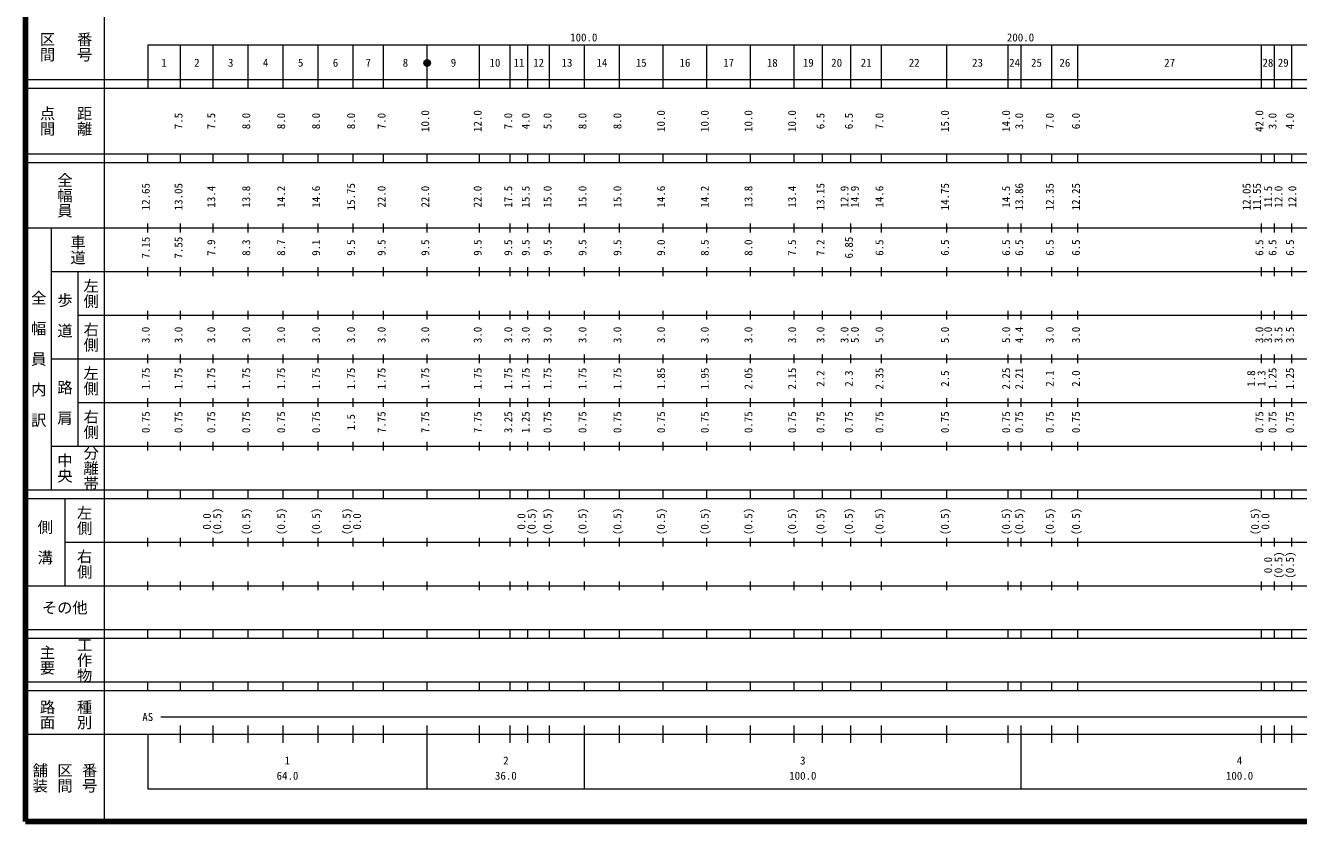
# Model space of a CAD drawing. Units: millimetres on the paper, enlarged 1000 times. Extents: x 40000 to 680000, y 20000 to 380000.
# Drawn here: x 40000 to 331509, y 20000 to 202409 of the extents above; entities that cross this region are included whole.
import ezdxf
from ezdxf.enums import TextEntityAlignment as Align

# ---------------------------------------------------------------- set-up
doc = ezdxf.new("R2010")
doc.units = ezdxf.units.MM
doc.header["$LTSCALE"] = 1000
doc.header["$PDMODE"] = 32
doc.header["$PDSIZE"] = 500
doc.layers.add('M-TTL', color=2, linetype='Continuous', lineweight=140)
doc.layers.add('M-TTL-BAND', color=7, linetype='Continuous', lineweight=13)
doc.styles.add('@ＭＳ ゴシック', font='')
doc.styles.add('ＭＳ ゴシック', font='')
doc.styles.get('@ＭＳ ゴシック').set_extended_font_data('@MS Gothic')
doc.styles.get('ＭＳ ゴシック').set_extended_font_data('MS Gothic')

msp = doc.modelspace()

# ---------------------------------------------------------------- linework, layer by layer
at = {"layer": 'M-TTL'}
for p, q in [((40000, 380000), (40000, 20000)), ((40000, 20000), (680000, 20000))]:
    msp.add_line(p, q, dxfattribs=at)
at = {"layer": 'M-TTL-BAND'}
for p, q in [((58000, 370000), (58000, 20000)), ((68000, 198000), (579000, 198000)), ((68000, 198000), (68000, 188000)), ((75500, 188000), (75500, 198000)), ((83000, 188000), (83000, 198000)), ((91000, 188000), (91000, 198000)), ((99000, 188000), (99000, 198000)), ((107000, 188000), (107000, 198000)), ((115000, 188000), (115000, 198000)), ((122000, 188000), (122000, 198000)), ((132000, 188000), (132000, 198000)), ((144000, 188000), (144000, 198000)), ((151000, 188000), (151000, 198000)), ((155000, 188000), (155000, 198000)), ((160000, 188000), (160000, 198000)), ((168000, 188000), (168000, 198000)), ((176000, 188000), (176000, 198000)), ((186000, 188000), (186000, 198000)), ((196000, 188000), (196000, 198000)), ((206000, 188000), (206000, 198000)), ((216000, 188000), (216000, 198000)), ((222500, 188000), (222500, 198000)), ((229000, 188000), (229000, 198000)), ((236000, 188000), (236000, 198000)), ((251000, 188000), (251000, 198000)), ((265000, 188000), (265000, 198000)), ((268000, 188000), (268000, 198000)), ((275000, 188000), (275000, 198000)), ((281000, 188000), (281000, 198000)), ((323000, 188000), (323000, 198000)), ((326000, 188000), (326000, 198000)), ((330000, 188000), (330000, 198000)), ((40000, 190000), (579000, 190000)), ((40000, 188000), (579000, 188000)), ((40000, 173000), (579000, 173000)), ((68000, 171000), (68000, 173000)), ((75500, 171000), (75500, 173000)), ((83000, 171000), (83000, 173000)), ((91000, 171000), (91000, 173000)), ((99000, 171000), (99000, 173000)), ((107000, 171000), (107000, 173000)), ((115000, 171000), (115000, 173000)), ((122000, 171000), (122000, 173000)), ((132000, 171000), (132000, 173000)), ((144000, 171000), (144000, 173000)), ((151000, 171000), (151000, 173000)), ((155000, 171000), (155000, 173000)), ((160000, 171000), (160000, 173000)), ((168000, 171000), (168000, 173000)), ((176000, 171000), (176000, 173000)), ((186000, 171000), (186000, 173000)), ((196000, 171000), (196000, 173000)), ((206000, 171000), (206000, 173000)), ((216000, 171000), (216000, 173000)), ((222500, 171000), (222500, 173000)), ((229000, 171000), (229000, 173000)), ((236000, 171000), (236000, 173000)), ((251000, 171000), (251000, 173000)), ((265000, 171000), (265000, 173000)), ((268000, 171000), (268000, 173000)), ((275000, 171000), (275000, 173000)), ((281000, 171000), (281000, 173000)), ((323000, 171000), (323000, 173000)), ((326000, 171000), (326000, 173000)), ((330000, 171000), (330000, 173000)), ((40000, 171000), (579000, 171000)), ((40000, 156000), (579000, 156000)), ((46000, 96000), (46000, 156000)), ((68000, 155000), (68000, 157000)), ((75500, 155000), (75500, 157000)), ((83000, 155000), (83000, 157000)), ((91000, 155000), (91000, 157000)), ((99000, 155000), (99000, 157000)), ((107000, 155000), (107000, 157000)), ((115000, 155000), (115000, 157000)), ((122000, 155000), (122000, 157000)), ((132000, 155000), (132000, 157000)), ((144000, 155000), (144000, 157000)), ((151000, 155000), (151000, 157000)), ((155000, 155000), (155000, 157000)), ((160000, 155000), (160000, 157000)), ((168000, 155000), (168000, 157000)), ((176000, 155000), (176000, 157000)), ((186000, 155000), (186000, 157000)), ((196000, 155000), (196000, 157000)), ((206000, 155000), (206000, 157000)), ((216000, 155000), (216000, 157000)), ((222500, 155000), (222500, 157000)), ((229000, 155000), (229000, 157000)), ((236000, 155000), (236000, 157000)), ((251000, 155000), (251000, 157000)), ((265000, 155000), (265000, 157000)), ((268000, 155000), (268000, 157000)), ((275000, 155000), (275000, 157000)), ((281000, 155000), (281000, 157000)), ((323000, 155000), (323000, 157000)), ((326000, 155000), (326000, 157000)), ((330000, 155000), (330000, 157000)), ((46000, 146000), (579000, 146000)), ((52000, 146000), (52000, 106000)), ((68000, 145000), (68000, 147000)), ((75500, 145000), (75500, 147000)), ((83000, 145000), (83000, 147000)), ((91000, 145000), (91000, 147000)), ((99000, 145000), (99000, 147000)), ((107000, 145000), (107000, 147000)), ((115000, 145000), (115000, 147000)), ((122000, 145000), (122000, 147000)), ((132000, 145000), (132000, 147000)), ((144000, 145000), (144000, 147000)), ((151000, 145000), (151000, 147000)), ((155000, 145000), (155000, 147000)), ((160000, 145000), (160000, 147000)), ((168000, 145000), (168000, 147000)), ((176000, 145000), (176000, 147000)), ((186000, 145000), (186000, 147000)), ((196000, 145000), (196000, 147000)), ((206000, 145000), (206000, 147000)), ((216000, 145000), (216000, 147000)), ((222500, 145000), (222500, 147000)), ((229000, 145000), (229000, 147000)), ((236000, 145000), (236000, 147000)), ((251000, 145000), (251000, 147000)), ((265000, 145000), (265000, 147000)), ((268000, 145000), (268000, 147000)), ((275000, 145000), (275000, 147000)), ((281000, 145000), (281000, 147000)), ((323000, 145000), (323000, 147000)), ((326000, 145000), (326000, 147000)), ((330000, 145000), (330000, 147000)), ((52000, 136000), (579000, 136000)), ((68000, 135000), (68000, 137000)), ((75500, 135000), (75500, 137000)), ((83000, 135000), (83000, 137000)), ((91000, 135000), (91000, 137000)), ((99000, 135000), (99000, 137000)), ((107000, 135000), (107000, 137000)), ((115000, 135000), (115000, 137000)), ((122000, 135000), (122000, 137000)), ((132000, 135000), (132000, 137000)), ((144000, 135000), (144000, 137000)), ((151000, 135000), (151000, 137000)), ((155000, 135000), (155000, 137000)), ((160000, 135000), (160000, 137000)), ((168000, 135000), (168000, 137000)), ((176000, 135000), (176000, 137000)), ((186000, 135000), (186000, 137000)), ((196000, 135000), (196000, 137000)), ((206000, 135000), (206000, 137000)), ((216000, 135000), (216000, 137000)), ((222500, 135000), (222500, 137000)), ((229000, 135000), (229000, 137000)), ((236000, 135000), (236000, 137000)), ((251000, 135000), (251000, 137000)), ((265000, 135000), (265000, 137000)), ((268000, 135000), (268000, 137000)), ((275000, 135000), (275000, 137000)), ((281000, 135000), (281000, 137000)), ((323000, 135000), (323000, 137000)), ((326000, 135000), (326000, 137000)), ((330000, 135000), (330000, 137000)), ((46000, 126000), (579000, 126000)), ((68000, 125000), (68000, 127000)), ((75500, 125000), (75500, 127000)), ((83000, 125000), (83000, 127000)), ((91000, 125000), (91000, 127000)), ((99000, 125000), (99000, 127000)), ((107000, 125000), (107000, 127000)), ((115000, 125000), (115000, 127000)), ((122000, 125000), (122000, 127000)), ((132000, 125000), (132000, 127000)), ((144000, 125000), (144000, 127000)), ((151000, 125000), (151000, 127000)), ((155000, 125000), (155000, 127000)), ((160000, 125000), (160000, 127000)), ((168000, 125000), (168000, 127000)), ((176000, 125000), (176000, 127000)), ((186000, 125000), (186000, 127000)), ((196000, 125000), (196000, 127000)), ((206000, 125000), (206000, 127000)), ((216000, 125000), (216000, 127000)), ((222500, 125000), (222500, 127000)), ((229000, 125000), (229000, 127000)), ((236000, 125000), (236000, 127000)), ((251000, 125000), (251000, 127000)), ((265000, 125000), (265000, 127000)), ((268000, 125000), (268000, 127000)), ((275000, 125000), (275000, 127000)), ((281000, 125000), (281000, 127000)), ((323000, 125000), (323000, 127000)), ((326000, 125000), (326000, 127000)), ((330000, 125000), (330000, 127000)), ((68000, 115000), (68000, 117000)), ((75500, 115000), (75500, 117000)), ((83000, 115000), (83000, 117000)), ((91000, 115000), (91000, 117000)), ((99000, 115000), (99000, 117000)), ((107000, 115000), (107000, 117000)), ((115000, 115000), (115000, 117000)), ((122000, 115000), (122000, 117000)), ((132000, 115000), (132000, 117000)), ((144000, 115000), (144000, 117000)), ((151000, 115000), (151000, 117000)), ((155000, 115000), (155000, 117000)), ((160000, 115000), (160000, 117000)), ((168000, 115000), (168000, 117000)), ((176000, 115000), (176000, 117000)), ((186000, 115000), (186000, 117000)), ((196000, 115000), (196000, 117000)), ((206000, 115000), (206000, 117000)), ((216000, 115000), (216000, 117000)), ((222500, 115000), (222500, 117000)), ((229000, 115000), (229000, 117000)), ((236000, 115000), (236000, 117000)), ((251000, 115000), (251000, 117000)), ((265000, 115000), (265000, 117000)), ((268000, 115000), (268000, 117000)), ((275000, 115000), (275000, 117000)), ((281000, 115000), (281000, 117000)), ((323000, 115000), (323000, 117000)), ((326000, 115000), (326000, 117000)), ((330000, 115000), (330000, 117000)), ((52000, 116000), (579000, 116000)), ((46000, 106000), (579000, 106000)), ((68000, 105000), (68000, 107000)), ((75500, 105000), (75500, 107000)), ((83000, 105000), (83000, 107000)), ((91000, 105000), (91000, 107000)), ((99000, 105000), (99000, 107000)), ((107000, 105000), (107000, 107000)), ((115000, 105000), (115000, 107000)), ((122000, 105000), (122000, 107000)), ((132000, 105000), (132000, 107000)), ((144000, 105000), (144000, 107000)), ((151000, 105000), (151000, 107000)), ((155000, 105000), (155000, 107000)), ((160000, 105000), (160000, 107000)), ((168000, 105000), (168000, 107000)), ((176000, 105000), (176000, 107000)), ((186000, 105000), (186000, 107000)), ((196000, 105000), (196000, 107000)), ((206000, 105000), (206000, 107000)), ((216000, 105000), (216000, 107000)), ((222500, 105000), (222500, 107000)), ((229000, 105000), (229000, 107000)), ((236000, 105000), (236000, 107000)), ((251000, 105000), (251000, 107000)), ((265000, 105000), (265000, 107000)), ((268000, 105000), (268000, 107000)), ((275000, 105000), (275000, 107000)), ((281000, 105000), (281000, 107000)), ((323000, 105000), (323000, 107000)), ((326000, 105000), (326000, 107000)), ((330000, 105000), (330000, 107000)), ((40000, 96000), (579000, 96000)), ((40000, 94000), (579000, 94000)), ((49000, 94000), (49000, 74000)), ((68000, 94000), (68000, 96000)), ((75500, 94000), (75500, 96000)), ((83000, 94000), (83000, 96000)), ((91000, 94000), (91000, 96000)), ((99000, 94000), (99000, 96000)), ((107000, 94000), (107000, 96000)), ((115000, 94000), (115000, 96000)), ((122000, 94000), (122000, 96000)), ((132000, 94000), (132000, 96000)), ((144000, 94000), (144000, 96000)), ((151000, 94000), (151000, 96000)), ((155000, 94000), (155000, 96000)), ((160000, 94000), (160000, 96000)), ((168000, 94000), (168000, 96000)), ((176000, 94000), (176000, 96000)), ((186000, 94000), (186000, 96000)), ((196000, 94000), (196000, 96000)), ((206000, 94000), (206000, 96000)), ((216000, 94000), (216000, 96000)), ((222500, 94000), (222500, 96000)), ((229000, 94000), (229000, 96000)), ((236000, 94000), (236000, 96000)), ((251000, 94000), (251000, 96000)), ((265000, 94000), (265000, 96000)), ((268000, 94000), (268000, 96000)), ((275000, 94000), (275000, 96000)), ((281000, 94000), (281000, 96000)), ((323000, 94000), (323000, 96000)), ((326000, 94000), (326000, 96000)), ((330000, 94000), (330000, 96000)), ((68000, 83000), (68000, 85000)), ((75500, 83000), (75500, 85000)), ((83000, 83000), (83000, 85000)), ((91000, 83000), (91000, 85000)), ((99000, 83000), (99000, 85000)), ((107000, 83000), (107000, 85000)), ((115000, 83000), (115000, 85000)), ((122000, 83000), (122000, 85000)), ((132000, 83000), (132000, 85000)), ((144000, 83000), (144000, 85000)), ((151000, 83000), (151000, 85000)), ((155000, 83000), (155000, 85000)), ((160000, 83000), (160000, 85000)), ((168000, 83000), (168000, 85000)), ((176000, 83000), (176000, 85000)), ((186000, 83000), (186000, 85000)), ((196000, 83000), (196000, 85000)), ((206000, 83000), (206000, 85000)), ((216000, 83000), (216000, 85000)), ((222500, 83000), (222500, 85000)), ((229000, 83000), (229000, 85000)), ((236000, 83000), (236000, 85000)), ((251000, 83000), (251000, 85000)), ((265000, 83000), (265000, 85000)), ((268000, 83000), (268000, 85000)), ((275000, 83000), (275000, 85000)), ((281000, 83000), (281000, 85000)), ((323000, 83000), (323000, 85000)), ((326000, 83000), (326000, 85000)), ((330000, 83000), (330000, 85000)), ((49000, 84000), (579000, 84000)), ((40000, 74000), (579000, 74000)), ((68000, 73000), (68000, 75000)), ((75500, 73000), (75500, 75000)), ((83000, 73000), (83000, 75000)), ((91000, 73000), (91000, 75000)), ((99000, 73000), (99000, 75000)), ((107000, 73000), (107000, 75000)), ((115000, 73000), (115000, 75000)), ((122000, 73000), (122000, 75000)), ((132000, 73000), (132000, 75000)), ((144000, 73000), (144000, 75000)), ((151000, 73000), (151000, 75000)), ((155000, 73000), (155000, 75000)), ((160000, 73000), (160000, 75000)), ((168000, 73000), (168000, 75000)), ((176000, 73000), (176000, 75000)), ((186000, 73000), (186000, 75000)), ((196000, 73000), (196000, 75000)), ((206000, 73000), (206000, 75000)), ((216000, 73000), (216000, 75000)), ((222500, 73000), (222500, 75000)), ((229000, 73000), (229000, 75000)), ((236000, 73000), (236000, 75000)), ((251000, 73000), (251000, 75000)), ((265000, 73000), (265000, 75000)), ((268000, 73000), (268000, 75000)), ((275000, 73000), (275000, 75000)), ((281000, 73000), (281000, 75000)), ((323000, 73000), (323000, 75000)), ((326000, 73000), (326000, 75000)), ((330000, 73000), (330000, 75000)), ((40000, 64000), (579000, 64000)), ((40000, 62000), (579000, 62000)), ((68000, 62000), (68000, 64000)), ((75500, 62000), (75500, 64000)), ((83000, 62000), (83000, 64000)), ((91000, 62000), (91000, 64000)), ((99000, 62000), (99000, 64000)), ((107000, 62000), (107000, 64000)), ((115000, 62000), (115000, 64000)), ((122000, 62000), (122000, 64000)), ((132000, 62000), (132000, 64000)), ((144000, 62000), (144000, 64000)), ((151000, 62000), (151000, 64000)), ((155000, 62000), (155000, 64000)), ((160000, 62000), (160000, 64000)), ((168000, 62000), (168000, 64000)), ((176000, 62000), (176000, 64000)), ((186000, 62000), (186000, 64000)), ((196000, 62000), (196000, 64000)), ((206000, 62000), (206000, 64000)), ((216000, 62000), (216000, 64000)), ((222500, 62000), (222500, 64000)), ((229000, 62000), (229000, 64000)), ((236000, 62000), (236000, 64000)), ((251000, 62000), (251000, 64000)), ((265000, 62000), (265000, 64000)), ((268000, 62000), (268000, 64000)), ((275000, 62000), (275000, 64000)), ((281000, 62000), (281000, 64000)), ((323000, 62000), (323000, 64000)), ((326000, 62000), (326000, 64000)), ((330000, 62000), (330000, 64000)), ((40000, 52000), (579000, 52000)), ((40000, 50000), (579000, 50000)), ((68000, 50000), (68000, 52000)), ((75500, 50000), (75500, 52000)), ((83000, 50000), (83000, 52000)), ((91000, 50000), (91000, 52000)), ((99000, 50000), (99000, 52000)), ((107000, 50000), (107000, 52000)), ((115000, 50000), (115000, 52000)), ((122000, 50000), (122000, 52000)), ((132000, 50000), (132000, 52000)), ((144000, 50000), (144000, 52000)), ((151000, 50000), (151000, 52000)), ((155000, 50000), (155000, 52000)), ((160000, 50000), (160000, 52000)), ((168000, 50000), (168000, 52000)), ((176000, 50000), (176000, 52000)), ((186000, 50000), (186000, 52000)), ((196000, 50000), (196000, 52000)), ((206000, 50000), (206000, 52000)), ((216000, 50000), (216000, 52000)), ((222500, 50000), (222500, 52000)), ((229000, 50000), (229000, 52000)), ((236000, 50000), (236000, 52000)), ((251000, 50000), (251000, 52000)), ((265000, 50000), (265000, 52000)), ((268000, 50000), (268000, 52000)), ((275000, 50000), (275000, 52000)), ((281000, 50000), (281000, 52000)), ((323000, 50000), (323000, 52000)), ((326000, 50000), (326000, 52000)), ((330000, 50000), (330000, 52000)), ((71000, 44000), (565000, 44000)), ((75500, 38000), (75500, 42000)), ((83000, 38000), (83000, 42000)), ((91000, 38000), (91000, 42000)), ((99000, 38000), (99000, 42000)), ((107000, 38000), (107000, 42000)), ((115000, 38000), (115000, 42000)), ((122000, 38000), (122000, 42000)), ((132000, 27500), (132000, 42000)), ((144000, 38000), (144000, 42000)), ((151000, 38000), (151000, 42000)), ((155000, 38000), (155000, 42000)), ((160000, 38000), (160000, 42000)), ((168000, 27500), (168000, 42000)), ((176000, 38000), (176000, 42000)), ((186000, 38000), (186000, 42000)), ((196000, 38000), (196000, 42000)), ((206000, 38000), (206000, 42000)), ((216000, 38000), (216000, 42000)), ((222500, 38000), (222500, 42000)), ((229000, 38000), (229000, 42000)), ((236000, 38000), (236000, 42000)), ((251000, 38000), (251000, 42000)), ((265000, 38000), (265000, 42000)), ((268000, 27500), (268000, 42000)), ((275000, 38000), (275000, 42000)), ((281000, 38000), (281000, 42000)), ((323000, 38000), (323000, 42000)), ((326000, 38000), (326000, 42000)), ((330000, 38000), (330000, 42000)), ((40000, 40000), (579000, 40000)), ((68000, 40000), (68000, 27500)), ((68000, 27500), (579000, 27500))]:
    msp.add_line(p, q, dxfattribs=at)
for radius in [750, 600, 450, 300, 150, 20]:
    msp.add_circle((132000, 193802), radius, dxfattribs=at)
msp.add_point((132000, 193802), dxfattribs=at)

# ---------------------------------------------------------------- texts
at = {"layer": 'M-TTL-BAND', "style": '@ＭＳ ゴシック'}
for s, p in [('区間', (45000, 197500)), ('番号', (53500, 197500)), ('点間', (45000, 180500)), ('距離', (53500, 180500)), ('全幅員', (49000, 163500)), ('車道', (52000, 151000)), ('左側', (55000, 141000)), ('全\u3000幅\u3000員\u3000内\u3000訳', (43000, 126000)), ('歩\u3000道', (49000, 136000)), ('右側', (55000, 131000)), ('左側', (55000, 121000)), ('路\u3000肩', (49000, 116000)), ('右側', (55000, 111000)), ('分離帯', (55000, 101000)), ('中央', (49000, 101000)), ('左側', (53500, 89000)), ('側\u3000溝', (44500, 84000)), ('右側', (53500, 79000)), ('工作物', (53500, 57000)), ('主要', (45000, 57000)), ('路面', (45000, 44500)), ('種別', (53500, 44500)), ('舗装', (43333, 30000)), ('区間', (49000, 30000)), ('番号', (54667, 30000))]:
    msp.add_text(s, height=2566, rotation=270, dxfattribs=at).set_placement(p, align=Align.MIDDLE_CENTER)
at = {"layer": 'M-TTL-BAND', "style": 'ＭＳ ゴシック'}
for s, p in [('100.0', (167844, 198195)), ('200.0', (267844, 198195)), ('1', (71750, 192405)), ('2', (79250, 192405)), ('3', (87000, 192405)), ('4', (95000, 192405)), ('5', (103000, 192405)), ('6', (111000, 192405)), ('7', (118500, 192405)), ('8', (127000, 192405)), ('9', (138000, 192405)), ('10', (147500, 192405)), ('11', (153000, 192405)), ('12', (157500, 192405)), ('13', (164000, 192405)), ('14', (172000, 192405)), ('15', (181000, 192405)), ('16', (191000, 192405)), ('17', (201000, 192405)), ('18', (211000, 192405)), ('19', (219250, 192405)), ('20', (225750, 192405)), ('21', (232500, 192405)), ('22', (243500, 192405)), ('23', (258000, 192405)), ('24', (266500, 192405)), ('25', (271500, 192405)), ('26', (278000, 192405)), ('27', (302000, 192405)), ('28', (324500, 192405)), ('29', (328000, 192405)), ('AS', (68000, 42500)), ('1', (100000, 32523)), ('2', (150000, 32523)), ('3', (218000, 32523)), ('4', (318000, 32523)), ('64.0', (100000, 29033)), ('36.0', (150000, 29033)), ('100.0', (218000, 29033)), ('100.0', (318000, 29033))]:
    msp.add_text(s, height=1833, dxfattribs=at).set_placement(p, align=Align.BOTTOM_CENTER)
for s, p in [('7.5', (76500, 180500)), ('7.5', (84000, 180500)), ('8.0', (92000, 180500)), ('8.0', (100000, 180500)), ('8.0', (108000, 180500)), ('8.0', (116000, 180500)), ('7.0', (123000, 180500)), ('10.0', (133000, 180500)), ('12.0', (145000, 180500)), ('7.0', (152000, 180500)), ('4.0', (156000, 180500)), ('5.0', (161000, 180500)), ('8.0', (169000, 180500)), ('8.0', (177000, 180500)), ('10.0', (187000, 180500)), ('10.0', (197000, 180500)), ('10.0', (207000, 180500)), ('10.0', (217000, 180500)), ('6.5', (223500, 180500)), ('6.5', (230000, 180500)), ('7.0', (237000, 180500)), ('15.0', (252000, 180500)), ('14.0', (266000, 180500)), ('3.0', (269000, 180500)), ('7.0', (276000, 180500)), ('6.0', (282000, 180500)), ('42.0', (324000, 180500)), ('3.0', (327000, 180500)), ('4.0', (331000, 180500)), ('13.86', (269000, 163174)), ('12.65', (69000, 163174)), ('13.05', (76500, 163174)), ('13.4', (84000, 163174)), ('13.8', (92000, 163174)), ('14.2', (100000, 163174)), ('14.6', (108000, 163174)), ('15.75', (116000, 163174)), ('22.0', (123000, 163174)), ('22.0', (133000, 163174)), ('22.0', (145000, 163174)), ('17.5', (152000, 163174)), ('15.5', (156000, 163174)), ('15.0', (161000, 163174)), ('15.0', (169000, 163174)), ('15.0', (177000, 163174)), ('14.6', (187000, 163174)), ('14.2', (197000, 163174)), ('13.8', (207000, 163174)), ('13.4', (217000, 163174)), ('13.15', (223500, 163174)), ('12.9', (229000, 163174)), ('14.9', (231370, 163174)), ('14.6', (237000, 163174)), ('14.75', (252000, 163174)), ('14.5', (266000, 163174)), ('12.35', (276000, 163174)), ('12.25', (282000, 163174)), ('12.05', (321069, 163174)), ('11.55', (323439, 163174)), ('11.5', (326000, 163174)), ('12.0', (328370, 163174)), ('12.0', (331533, 163174)), ('7.15', (69000, 151500)), ('7.55', (76500, 151500)), ('7.9', (84000, 151500)), ('8.3', (92000, 151500)), ('8.7', (100000, 151500)), ('9.1', (108000, 151500)), ('9.5', (116000, 151500)), ('9.5', (123000, 151500)), ('9.5', (133000, 151500)), ('9.5', (145000, 151500)), ('9.5', (152000, 151500)), ('9.5', (156000, 151500)), ('9.5', (161000, 151500)), ('9.5', (169000, 151500)), ('9.5', (177000, 151500)), ('9.0', (187000, 151500)), ('8.5', (197000, 151500)), ('8.0', (207000, 151500)), ('7.5', (217000, 151500)), ('7.2', (223500, 151500)), ('6.85', (230000, 151500)), ('6.5', (237000, 151500)), ('6.5', (252000, 151500)), ('6.5', (266000, 151500)), ('6.5', (269000, 151500)), ('6.5', (276000, 151500)), ('6.5', (282000, 151500)), ('6.5', (324000, 151500)), ('6.5', (327000, 151500)), ('6.5', (331000, 151500)), ('3.0', (69000, 131500)), ('3.0', (76500, 131500)), ('3.0', (84000, 131500)), ('3.0', (92000, 131500)), ('3.0', (100000, 131500)), ('3.0', (108000, 131500)), ('3.0', (116000, 131500)), ('3.0', (123000, 131500)), ('3.0', (133000, 131500)), ('3.0', (145000, 131500)), ('3.0', (152000, 131500)), ('3.0', (156000, 131500)), ('3.0', (161000, 131500)), ('3.0', (169000, 131500)), ('3.0', (177000, 131500)), ('3.0', (187000, 131500)), ('3.0', (197000, 131500)), ('3.0', (207000, 131500)), ('3.0', (217000, 131500)), ('3.0', (223500, 131500)), ('3.0', (229000, 131500)), ('5.0', (231370, 131500)), ('5.0', (237000, 131500)), ('5.0', (252000, 131500)), ('5.0', (266000, 131500)), ('4.4', (269000, 131500)), ('3.0', (276000, 131500)), ('3.0', (282000, 131500)), ('3.0', (324000, 131500)), ('3.0', (326000, 131500)), ('3.5', (328370, 131500)), ('3.5', (331000, 131500)), ('1.75', (69000, 121500)), ('1.75', (76500, 121500)), ('1.75', (84000, 121500)), ('1.75', (92000, 121500)), ('1.75', (100000, 121500)), ('1.75', (108000, 121500)), ('1.75', (116000, 121500)), ('1.75', (123000, 121500)), ('1.75', (133000, 121500)), ('1.75', (145000, 121500)), ('1.75', (152000, 121500)), ('1.75', (156000, 121500)), ('1.75', (161000, 121500)), ('1.75', (169000, 121500)), ('1.75', (177000, 121500)), ('1.85', (187000, 121500)), ('1.95', (197000, 121500)), ('2.05', (207000, 121500)), ('2.15', (217000, 121500)), ('2.2', (223500, 121500)), ('2.3', (230000, 121500)), ('2.35', (237000, 121500)), ('2.5', (252000, 121500)), ('2.25', (266000, 121500)), ('2.21', (269000, 121500)), ('2.1', (276000, 121500)), ('2.0', (282000, 121500)), ('1.8', (322120, 121500)), ('1.3', (324490, 121500)), ('1.25', (327000, 121500)), ('1.25', (331000, 121500)), ('0.75', (69000, 111500)), ('0.75', (76500, 111500)), ('0.75', (84000, 111500)), ('0.75', (92000, 111500)), ('0.75', (100000, 111500)), ('0.75', (108000, 111500)), ('7.75', (123000, 111500)), ('7.75', (133000, 111500)), ('7.75', (145000, 111500)), ('3.25', (152000, 111500)), ('1.25', (156000, 111500)), ('0.75', (161000, 111500)), ('0.75', (169000, 111500)), ('0.75', (177000, 111500)), ('0.75', (187000, 111500)), ('0.75', (197000, 111500)), ('0.75', (207000, 111500)), ('0.75', (217000, 111500)), ('0.75', (223500, 111500)), ('0.75', (230000, 111500)), ('0.75', (237000, 111500)), ('0.75', (252000, 111500)), ('0.75', (266000, 111500)), ('0.75', (269000, 111500)), ('0.75', (276000, 111500)), ('0.75', (282000, 111500)), ('0.75', (324000, 111500)), ('0.75', (327000, 111500)), ('0.75', (331000, 111500)), ('1.5', (116000, 111500)), ('0.0', (83000, 88764)), ('(0.5)', (85370, 88764)), ('(0.5)', (92000, 88764)), ('(0.5)', (100000, 88764)), ('(0.5)', (108000, 88764)), ('(0.5)', (115000, 88764)), ('0.0', (117370, 88764)), ('0.0', (155000, 88764)), ('(0.5)', (157370, 88764)), ('(0.5)', (161000, 88764)), ('(0.5)', (169000, 88764)), ('(0.5)', (177000, 88764)), ('(0.5)', (187000, 88764)), ('(0.5)', (197000, 88764)), ('(0.5)', (207000, 88764)), ('(0.5)', (217000, 88764)), ('(0.5)', (223500, 88764)), ('(0.5)', (230000, 88764)), ('(0.5)', (237000, 88764)), ('(0.5)', (252000, 88764)), ('(0.5)', (266000, 88764)), ('(0.5)', (269000, 88764)), ('(0.5)', (276000, 88764)), ('(0.5)', (282000, 88764)), ('(0.5)', (323000, 88764)), ('0.0', (325370, 88764)), ('0.0', (326000, 78764)), ('(0.5)', (328370, 78764)), ('(0.5)', (331000, 78764))]:
    msp.add_text(s, height=1833, rotation=90, dxfattribs=at).set_placement(p, align=Align.BOTTOM_CENTER)
msp.add_text('その他', height=2566, dxfattribs=at).set_placement((49000, 69000), align=Align.MIDDLE_CENTER)

doc.saveas('drawing.dxf')
